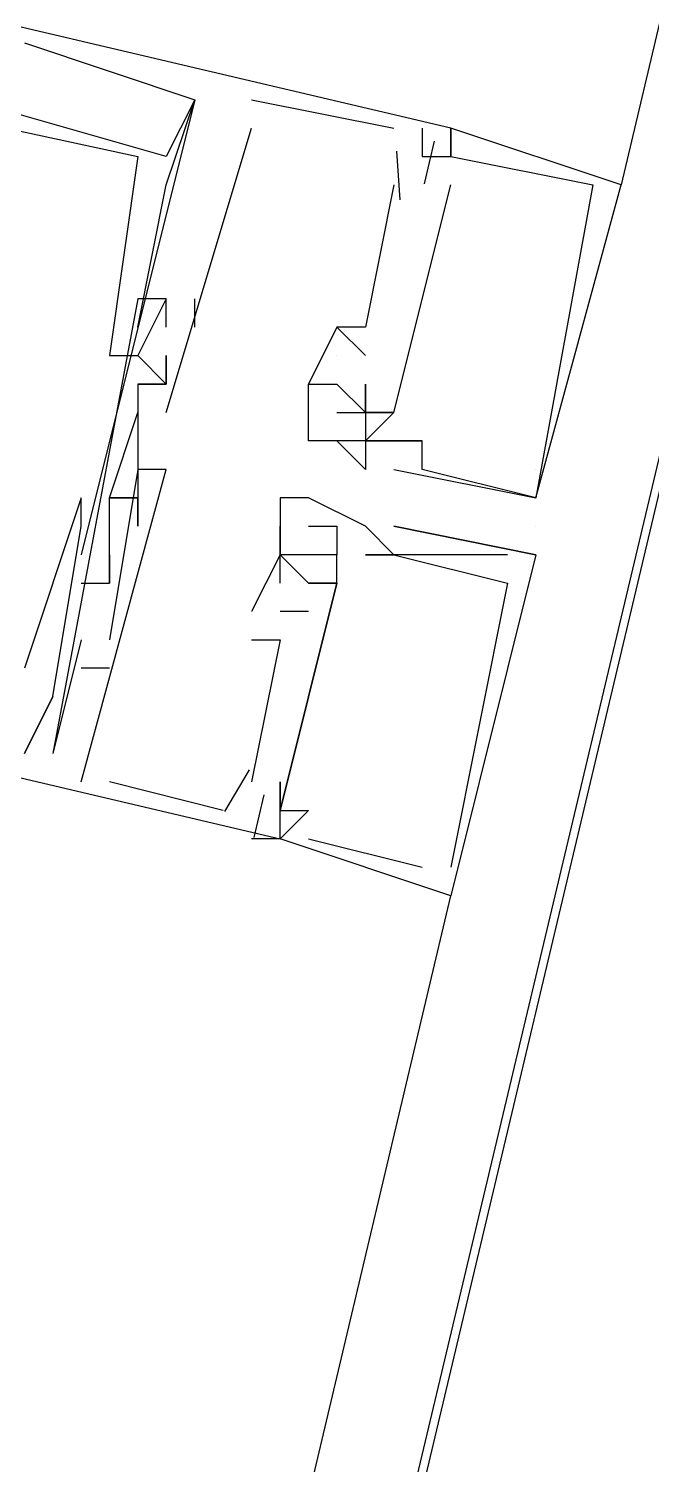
# Model space of a CAD drawing. Header units: feet. Extents: x -84 to 198, y -22 to 181.
# Drawn here: x 131.549 to 131.841, y 117.538 to 118.211 of the extents above; entities that cross this region are included whole.
import ezdxf

# ---------------------------------------------------------------- set-up
doc = ezdxf.new("R2010")
doc.units = ezdxf.units.FT
doc.layers.add('A-LINEA', color=7, linetype='CONTINUOUS')

msp = doc.modelspace()

# ---------------------------------------------------------------- linework, layer by layer
at = {"layer": 'A-LINEA'}
for p, q in [((133.8267, 126.3511), (130.04, 110.4178)), ((133.4933, 125.2044), (131.8267, 118.1378)), ((131.6267, 118.1778), (131.6267, 118.1778)), ((131.6267, 118.1778), (131.6267, 118.1778)), ((131.6267, 118.1778), (131.6267, 118.1778)), ((131.6267, 118.1778), (131.6267, 118.1778)), ((131.6267, 118.1778), (131.6267, 118.1778)), ((131.6267, 118.1778), (131.6267, 118.1778)), ((131.6533, 118.1778), (131.72, 118.1644)), ((131.6533, 118.1778), (131.6533, 118.1778)), ((131.6533, 118.1778), (131.72, 118.1644)), ((131.6533, 118.1778), (131.6533, 118.1778)), ((131.6533, 118.1778), (131.72, 118.1644)), ((131.6533, 118.1778), (131.6533, 118.1778)), ((131.6133, 118.0311), (131.6533, 118.1644)), ((131.6133, 118.0311), (131.6533, 118.1644)), ((131.6133, 118.0311), (131.6533, 118.1644)), ((131.6533, 118.1644), (131.6533, 118.1644)), ((131.6533, 118.1644), (131.6533, 118.1644)), ((131.6533, 118.1644), (131.6533, 118.1644)), ((131.72, 118.1644), (131.72, 118.1644)), ((131.72, 118.1644), (131.72, 118.1644)), ((131.72, 118.1644), (131.72, 118.1644)), ((131.7333, 118.1644), (131.7333, 118.1644)), ((131.7333, 118.1644), (131.7333, 118.1644)), ((131.7333, 118.1644), (131.7333, 118.1644)), ((131.7467, 118.1644), (131.7467, 118.1644)), ((131.7467, 118.1644), (131.7467, 118.1644)), ((131.7467, 118.1644), (131.7467, 118.1644)), ((131.7467, 118.1644), (131.7467, 118.1644)), ((131.7467, 118.1644), (131.7467, 118.1644)), ((131.7467, 118.1644), (131.7467, 118.1644)), ((131.7213, 118.1536), (131.7229, 118.1309)), ((131.7213, 118.1536), (131.7229, 118.1309)), ((131.7213, 118.1536), (131.7229, 118.1309)), ((131.739, 118.1584), (131.7343, 118.1384)), ((131.739, 118.1584), (131.7343, 118.1384)), ((131.739, 118.1584), (131.7343, 118.1384)), ((131.6, 118.1511), (131.6, 118.1511)), ((131.6, 118.1511), (131.6, 118.1511)), ((131.6, 118.1511), (131.6, 118.1511)), ((131.6133, 118.1511), (131.6133, 118.1511)), ((131.6133, 118.1511), (131.6133, 118.1511)), ((131.6133, 118.1511), (131.6133, 118.1511)), ((131.72, 118.1511), (131.72, 118.1511)), ((131.72, 118.1511), (131.72, 118.1511)), ((131.72, 118.1511), (131.72, 118.1511)), ((131.72, 118.1511), (131.72, 118.1511)), ((131.72, 118.1511), (131.72, 118.1511)), ((131.72, 118.1511), (131.72, 118.1511)), ((131.7333, 118.1511), (131.7333, 118.1511)), ((131.7333, 118.1511), (131.7333, 118.1511)), ((131.7333, 118.1511), (131.7333, 118.1511)), ((131.7333, 118.1511), (131.7333, 118.1511)), ((131.7333, 118.1511), (131.7333, 118.1511)), ((131.7333, 118.1511), (131.7333, 118.1511)), ((131.7467, 118.1511), (131.7467, 118.1511)), ((131.7467, 118.1511), (131.7467, 118.1511)), ((131.7467, 118.1511), (131.7467, 118.1511)), ((131.7467, 118.1511), (131.7467, 118.1511)), ((131.7467, 118.1511), (131.7467, 118.1511)), ((131.7467, 118.1511), (131.7467, 118.1511)), ((131.7467, 118.1511), (131.7467, 118.1511)), ((131.7467, 118.1511), (131.7467, 118.1511)), ((131.7467, 118.1511), (131.7467, 118.1511)), ((131.7467, 118.1511), (131.7467, 118.1511)), ((131.7467, 118.1511), (131.7467, 118.1511)), ((131.7467, 118.1511), (131.7467, 118.1511)), ((131.6133, 118.1378), (131.6133, 118.1378)), ((131.6133, 118.1378), (131.6133, 118.1378)), ((131.6133, 118.1378), (131.6133, 118.1378)), ((131.72, 118.1378), (131.7067, 118.0711)), ((131.72, 118.1378), (131.7067, 118.0711)), ((131.72, 118.1378), (131.7067, 118.0711)), ((131.72, 118.1378), (131.72, 118.1378)), ((131.72, 118.1378), (131.72, 118.1378)), ((131.72, 118.1378), (131.72, 118.1378)), ((131.7333, 118.1378), (131.7333, 118.1378)), ((131.7333, 118.1378), (131.7333, 118.1378)), ((131.7333, 118.1378), (131.7333, 118.1378)), ((131.7333, 118.1378), (131.7333, 118.1378)), ((131.7333, 118.1378), (131.7333, 118.1378)), ((131.7333, 118.1378), (131.7333, 118.1378)), ((131.7467, 118.1378), (131.7467, 118.1378)), ((131.7467, 118.1378), (131.7467, 118.1378)), ((131.7467, 118.1378), (131.7467, 118.1378)), ((131.7467, 118.1378), (131.7467, 118.1378)), ((131.7467, 118.1378), (131.7467, 118.1378)), ((131.7467, 118.1378), (131.7467, 118.1378)), ((131.7467, 118.1378), (131.7467, 118.1378)), ((131.7467, 118.1378), (131.7467, 118.1378)), ((131.7467, 118.1378), (131.7467, 118.1378)), ((131.8133, 118.1378), (131.8133, 118.1378)), ((131.8133, 118.1378), (131.8133, 118.1378)), ((131.8133, 118.1378), (131.8133, 118.1378)), ((131.8267, 118.1378), (131.8267, 118.1378)), ((131.8267, 118.1378), (131.8267, 118.1378)), ((131.8267, 118.1378), (131.8267, 118.1378)), ((131.6, 118.0844), (131.6, 118.0844)), ((131.6, 118.0844), (131.6, 118.0844)), ((131.6, 118.0844), (131.6, 118.0844)), ((131.6133, 118.0844), (131.6133, 118.0844)), ((131.6133, 118.0844), (131.6133, 118.0844)), ((131.6133, 118.0844), (131.6133, 118.0844)), ((131.6133, 118.0844), (131.6133, 118.0844)), ((131.6133, 118.0844), (131.6133, 118.0844)), ((131.6133, 118.0844), (131.6133, 118.0844)), ((131.6267, 118.0711), (131.6267, 118.0844)), ((131.6267, 118.0844), (131.6267, 118.0844)), ((131.6267, 118.0711), (131.6267, 118.0844)), ((131.6267, 118.0844), (131.6267, 118.0844)), ((131.6267, 118.0711), (131.6267, 118.0844)), ((131.6267, 118.0844), (131.6267, 118.0844)), ((131.6, 118.0711), (131.6, 118.0711)), ((131.6, 118.0711), (131.6, 118.0711)), ((131.6, 118.0711), (131.6, 118.0711)), ((131.6133, 118.0711), (131.6133, 118.0711)), ((131.6133, 118.0711), (131.6133, 118.0711)), ((131.6133, 118.0711), (131.6133, 118.0711)), ((131.6267, 118.0711), (131.6267, 118.0711)), ((131.6267, 118.0711), (131.6267, 118.0711)), ((131.6267, 118.0711), (131.6267, 118.0711)), ((131.6933, 118.0711), (131.7067, 118.0578)), ((131.6933, 118.0711), (131.6933, 118.0711)), ((131.6933, 118.0711), (131.6933, 118.0711)), ((131.6933, 118.0711), (131.7067, 118.0578)), ((131.6933, 118.0711), (131.6933, 118.0711)), ((131.6933, 118.0711), (131.6933, 118.0711)), ((131.6933, 118.0711), (131.7067, 118.0578)), ((131.6933, 118.0711), (131.6933, 118.0711)), ((131.6933, 118.0711), (131.6933, 118.0711)), ((131.7067, 118.0711), (131.7067, 118.0711)), ((131.7067, 118.0711), (131.7067, 118.0711)), ((131.7067, 118.0711), (131.7067, 118.0711)), ((131.5867, 118.0578), (131.5867, 118.0578)), ((131.5867, 118.0578), (131.5867, 118.0578)), ((131.5867, 118.0578), (131.5867, 118.0578)), ((131.6, 118.0578), (131.6, 118.0578)), ((131.6, 118.0578), (131.6, 118.0578)), ((131.6, 118.0578), (131.6, 118.0578)), ((131.6, 118.0578), (131.6, 118.0578)), ((131.6, 118.0578), (131.6, 118.0578)), ((131.6, 118.0578), (131.6, 118.0578)), ((131.6133, 118.0578), (131.6133, 118.0578)), ((131.6133, 118.0578), (131.6133, 118.0578)), ((131.6133, 118.0578), (131.6133, 118.0578)), ((131.6933, 118.0578), (131.6933, 118.0578)), ((131.6933, 118.0578), (131.6933, 118.0578)), ((131.6933, 118.0578), (131.6933, 118.0578)), ((131.6933, 118.0578), (131.6933, 118.0578)), ((131.6933, 118.0578), (131.6933, 118.0578)), ((131.6933, 118.0578), (131.6933, 118.0578)), ((131.7067, 118.0578), (131.7067, 118.0578)), ((131.7067, 118.0578), (131.7067, 118.0578)), ((131.7067, 118.0578), (131.7067, 118.0578)), ((131.6, 118.0444), (131.6133, 118.0444)), ((131.6, 118.0444), (131.6, 118.0444)), ((131.6, 118.0444), (131.6133, 118.0444)), ((131.6, 118.0444), (131.6, 118.0444)), ((131.6, 118.0444), (131.6133, 118.0444)), ((131.6, 118.0444), (131.6, 118.0444)), ((131.6, 118.0444), (131.6, 118.0444)), ((131.6, 118.0444), (131.6, 118.0444)), ((131.6, 118.0444), (131.6, 118.0444)), ((131.6133, 118.0444), (131.6133, 118.0444)), ((131.6133, 118.0444), (131.6133, 118.0444)), ((131.6133, 118.0444), (131.6133, 118.0444)), ((131.6133, 118.0444), (131.6133, 118.0444)), ((131.6133, 118.0444), (131.6133, 118.0444)), ((131.6133, 118.0444), (131.6133, 118.0444)), ((131.6133, 118.0444), (131.6133, 118.0444)), ((131.6133, 118.0444), (131.6133, 118.0444)), ((131.6133, 118.0444), (131.6133, 118.0444)), ((131.68, 118.0444), (131.68, 118.0444)), ((131.68, 118.0444), (131.68, 118.0444)), ((131.68, 118.0444), (131.68, 118.0444)), ((131.68, 118.0444), (131.68, 118.0444)), ((131.68, 118.0444), (131.68, 118.0444)), ((131.68, 118.0444), (131.68, 118.0444)), ((131.68, 118.0444), (131.68, 118.0444)), ((131.6933, 118.0444), (131.6933, 118.0444)), ((131.6933, 118.0444), (131.6933, 118.0444)), ((131.6933, 118.0444), (131.6933, 118.0444)), ((131.6933, 118.0444), (131.6933, 118.0444)), ((131.6933, 118.0444), (131.6933, 118.0444)), ((131.6933, 118.0444), (131.6933, 118.0444)), ((131.6933, 118.0444), (131.6933, 118.0444)), ((131.7067, 118.0444), (131.7067, 118.0444)), ((131.7067, 118.0444), (131.7067, 118.0444)), ((131.7067, 118.0444), (131.7067, 118.0444)), ((131.7067, 118.0444), (131.7067, 118.0444)), ((131.7067, 118.0444), (131.7067, 118.0444)), ((131.7067, 118.0444), (131.7067, 118.0444)), ((131.7067, 118.0444), (131.7067, 118.0444)), ((131.6, 118.0311), (131.6, 118.0311)), ((131.6, 118.0311), (131.6, 118.0311)), ((131.6, 118.0311), (131.6, 118.0311)), ((131.6133, 118.0311), (131.6133, 118.0311)), ((131.6133, 118.0311), (131.6133, 118.0311)), ((131.6133, 118.0311), (131.6133, 118.0311)), ((131.68, 118.0311), (131.68, 118.0311)), ((131.68, 118.0311), (131.68, 118.0311)), ((131.68, 118.0311), (131.68, 118.0311)), ((131.68, 118.0311), (131.68, 118.0311)), ((131.6933, 118.0311), (131.6933, 118.0311)), ((131.6933, 118.0311), (131.6933, 118.0311)), ((131.6933, 118.0311), (131.6933, 118.0311)), ((131.6933, 118.0311), (131.6933, 118.0311)), ((131.7067, 118.0311), (131.7067, 118.0311)), ((131.7067, 118.0311), (131.7067, 118.0311)), ((131.7067, 118.0311), (131.7067, 118.0311)), ((131.7067, 118.0311), (131.7067, 118.0311)), ((131.7067, 118.0311), (131.7067, 118.0311)), ((131.7067, 118.0311), (131.7067, 118.0311)), ((131.7067, 118.0311), (131.7067, 118.0311)), ((131.7067, 118.0311), (131.7067, 118.0311)), ((131.7067, 118.0311), (131.7067, 118.0311)), ((131.7067, 118.0311), (131.7067, 118.0311)), ((131.7067, 118.0311), (131.7067, 118.0311)), ((131.7067, 118.0311), (131.7067, 118.0311)), ((131.7067, 118.0311), (131.7067, 118.0311)), ((131.7067, 118.0311), (131.7067, 118.0311)), ((131.7067, 118.0311), (131.7067, 118.0311)), ((131.72, 118.0311), (131.72, 118.0311)), ((131.72, 118.0311), (131.72, 118.0311)), ((131.72, 118.0311), (131.72, 118.0311)), ((131.72, 118.0311), (131.72, 118.0311)), ((131.72, 118.0311), (131.72, 118.0311)), ((131.72, 118.0311), (131.72, 118.0311)), ((131.72, 118.0311), (131.72, 118.0311)), ((131.68, 118.0178), (131.68, 118.0178)), ((131.68, 118.0178), (131.68, 118.0178)), ((131.68, 118.0178), (131.68, 118.0178)), ((131.68, 118.0178), (131.68, 118.0178)), ((131.68, 118.0178), (131.68, 118.0178)), ((131.68, 118.0178), (131.68, 118.0178)), ((131.68, 118.0178), (131.68, 118.0178)), ((131.68, 118.0178), (131.68, 118.0178)), ((131.6933, 118.0178), (131.6933, 118.0178)), ((131.6933, 118.0178), (131.6933, 118.0178)), ((131.6933, 118.0178), (131.6933, 118.0178)), ((131.6933, 118.0178), (131.6933, 118.0178)), ((131.7067, 118.0178), (131.7067, 118.0178)), ((131.7067, 118.0178), (131.7067, 118.0178)), ((131.7067, 118.0178), (131.7067, 118.0178)), ((131.7067, 118.0178), (131.7067, 118.0178)), ((131.7067, 118.0178), (131.7067, 118.0178)), ((131.7067, 118.0178), (131.7067, 118.0178)), ((131.7067, 118.0178), (131.7067, 118.0178)), ((131.7067, 118.0178), (131.7067, 118.0178)), ((131.7067, 118.0178), (131.7067, 118.0178)), ((131.7067, 118.0178), (131.7333, 118.0178)), ((131.7067, 118.0178), (131.72, 118.0178)), ((131.7067, 118.0178), (131.7067, 118.0178)), ((131.7067, 118.0178), (131.7067, 118.0178)), ((131.7067, 118.0178), (131.7067, 118.0178)), ((131.72, 118.0178), (131.72, 118.0178)), ((131.72, 118.0178), (131.72, 118.0178)), ((131.72, 118.0178), (131.72, 118.0178)), ((131.72, 118.0178), (131.72, 118.0178)), ((131.72, 118.0178), (131.72, 118.0178)), ((131.72, 118.0178), (131.72, 118.0178)), ((131.72, 118.0178), (131.72, 118.0178)), ((131.72, 118.0178), (131.72, 118.0178)), ((131.7333, 118.0178), (131.7333, 118.0178)), ((131.7333, 118.0178), (131.7333, 118.0178)), ((131.7333, 118.0178), (131.7333, 118.0178)), ((131.7333, 118.0178), (131.7333, 118.0178)), ((131.7333, 118.0178), (131.7333, 118.0178)), ((131.5733, 117.8578), (131.6133, 118.0044)), ((131.5733, 117.8578), (131.6133, 118.0044)), ((131.5733, 117.8578), (131.6133, 118.0044)), ((131.6, 118.0044), (131.6, 118.0044)), ((131.6, 118.0044), (131.6, 118.0044)), ((131.6, 118.0044), (131.6, 118.0044)), ((131.6, 118.0044), (131.6, 118.0044)), ((131.6, 118.0044), (131.6, 118.0044)), ((131.6, 118.0044), (131.6, 118.0044)), ((131.6, 118.0044), (131.6, 118.0044)), ((131.6, 118.0044), (131.6, 118.0044)), ((131.6, 118.0044), (131.6, 118.0044)), ((131.6133, 118.0044), (131.6133, 118.0044)), ((131.6133, 118.0044), (131.6133, 118.0044)), ((131.6133, 118.0044), (131.6133, 118.0044)), ((131.6133, 118.0044), (131.6133, 118.0044)), ((131.6133, 118.0044), (131.6133, 118.0044)), ((131.6133, 118.0044), (131.6133, 118.0044)), ((131.7067, 118.0044), (131.7067, 118.0044)), ((131.7067, 118.0044), (131.7067, 118.0044)), ((131.7067, 118.0044), (131.7067, 118.0044)), ((131.7067, 118.0044), (131.7067, 118.0044)), ((131.7067, 118.0044), (131.7067, 118.0044)), ((131.7067, 118.0044), (131.7067, 118.0044)), ((131.7067, 118.0044), (131.7067, 118.0044)), ((131.7067, 118.0044), (131.7067, 118.0044)), ((131.72, 118.0044), (131.72, 118.0044)), ((131.72, 118.0044), (131.72, 118.0044)), ((131.72, 118.0044), (131.72, 118.0044)), ((131.72, 118.0044), (131.72, 118.0044)), ((131.72, 118.0044), (131.72, 118.0044)), ((131.72, 118.0044), (131.72, 118.0044)), ((131.72, 118.0044), (131.72, 118.0044)), ((131.72, 118.0044), (131.72, 118.0044)), ((131.7333, 118.0044), (131.7333, 118.0044)), ((131.7333, 118.0044), (131.7333, 118.0044)), ((131.7333, 118.0044), (131.7333, 118.0044)), ((131.7333, 118.0044), (131.7333, 118.0044)), ((131.7867, 118.0044), (131.7867, 118.0044)), ((131.7867, 118.0044), (131.7867, 118.0044)), ((131.7867, 118.0044), (131.7867, 118.0044)), ((131.5733, 117.9911), (131.5733, 117.9911)), ((131.5733, 117.9911), (131.5733, 117.9911)), ((131.5733, 117.9911), (131.5733, 117.9911)), ((131.5733, 117.9911), (131.5733, 117.9911)), ((131.5733, 117.9911), (131.5733, 117.9911)), ((131.5733, 117.9911), (131.5733, 117.9911)), ((131.5867, 117.9911), (131.5867, 117.9911)), ((131.5867, 117.9911), (131.5867, 117.9911)), ((131.5867, 117.9911), (131.5867, 117.9911)), ((131.5867, 117.9911), (131.5867, 117.9911)), ((131.5867, 117.9911), (131.5867, 117.9911)), ((131.5867, 117.9911), (131.5867, 117.9911)), ((131.6, 117.9911), (131.6, 117.9911)), ((131.6, 117.9911), (131.6, 117.9911)), ((131.6, 117.9911), (131.6, 117.9911)), ((131.6, 117.9911), (131.6, 117.9911)), ((131.6, 117.9911), (131.6, 117.9911)), ((131.6, 117.9911), (131.6, 117.9911)), ((131.6, 117.9911), (131.6, 117.9911)), ((131.6, 117.9911), (131.6, 117.9911)), ((131.6, 117.9911), (131.6, 117.9911)), ((131.6667, 117.9911), (131.6667, 117.9911)), ((131.6667, 117.9911), (131.6667, 117.9911)), ((131.6667, 117.9911), (131.6667, 117.9911)), ((131.6667, 117.9911), (131.6667, 117.9911)), ((131.68, 117.9911), (131.68, 117.9911)), ((131.68, 117.9911), (131.68, 117.9911)), ((131.68, 117.9911), (131.68, 117.9911)), ((131.68, 117.9911), (131.68, 117.9911)), ((131.7867, 117.9911), (131.7867, 117.9911)), ((131.7867, 117.9911), (131.7867, 117.9911)), ((131.7867, 117.9911), (131.7867, 117.9911)), ((131.7867, 117.9911), (131.7867, 117.9911)), ((131.7867, 117.9911), (131.7867, 117.9911)), ((131.7867, 117.9911), (131.7867, 117.9911)), ((131.7867, 117.9911), (131.7867, 117.9911)), ((131.5733, 117.9778), (131.5733, 117.9778)), ((131.5733, 117.9778), (131.5733, 117.9778)), ((131.5733, 117.9778), (131.5733, 117.9778)), ((131.5733, 117.9778), (131.5733, 117.9778)), ((131.5733, 117.9778), (131.5733, 117.9778)), ((131.5733, 117.9778), (131.5733, 117.9778)), ((131.6, 117.9778), (131.6, 117.9778)), ((131.6, 117.9778), (131.6, 117.9778)), ((131.6, 117.9778), (131.6, 117.9778)), ((131.6667, 117.9778), (131.6667, 117.9778)), ((131.6667, 117.9778), (131.6667, 117.9778)), ((131.6667, 117.9778), (131.6667, 117.9778)), ((131.6667, 117.9778), (131.6667, 117.9778)), ((131.68, 117.9778), (131.68, 117.9778)), ((131.68, 117.9778), (131.68, 117.9778)), ((131.68, 117.9778), (131.68, 117.9778)), ((131.68, 117.9778), (131.68, 117.9778)), ((131.6933, 117.9778), (131.6933, 117.9778)), ((131.6933, 117.9778), (131.6933, 117.9778)), ((131.6933, 117.9778), (131.6933, 117.9778)), ((131.6933, 117.9778), (131.6933, 117.9778)), ((131.7067, 117.9778), (131.7067, 117.9778)), ((131.7067, 117.9778), (131.7067, 117.9778)), ((131.7067, 117.9778), (131.7067, 117.9778)), ((131.7067, 117.9778), (131.7067, 117.9778)), ((131.7867, 117.9644), (131.72, 117.9778)), ((131.72, 117.9778), (131.72, 117.9778)), ((131.72, 117.9778), (131.72, 117.9778)), ((131.72, 117.9778), (131.72, 117.9778)), ((131.72, 117.9778), (131.72, 117.9778)), ((131.7867, 117.9778), (131.7867, 117.9778)), ((131.7867, 117.9778), (131.7867, 117.9778)), ((131.5733, 117.9644), (131.5733, 117.9644)), ((131.5733, 117.9644), (131.5733, 117.9644)), ((131.5733, 117.9644), (131.5733, 117.9644)), ((131.5867, 117.9644), (131.5867, 117.9644)), ((131.5867, 117.9644), (131.5867, 117.9644)), ((131.5867, 117.9644), (131.5867, 117.9644)), ((131.5867, 117.9644), (131.5867, 117.9644)), ((131.5867, 117.9644), (131.5867, 117.9644)), ((131.5867, 117.9644), (131.5867, 117.9644)), ((131.6667, 117.9644), (131.6667, 117.9644)), ((131.6667, 117.9644), (131.6667, 117.9644)), ((131.6667, 117.9644), (131.6667, 117.9644)), ((131.6667, 117.9644), (131.6667, 117.9644)), ((131.6667, 117.9644), (131.6667, 117.9644)), ((131.6667, 117.9644), (131.6667, 117.9644)), ((131.6667, 117.9644), (131.6667, 117.9644)), ((131.6667, 117.9644), (131.6667, 117.9644)), ((131.6667, 117.9644), (131.6667, 117.9644)), ((131.6667, 117.9644), (131.6667, 117.9644)), ((131.6667, 117.9644), (131.6667, 117.9644)), ((131.6667, 117.9644), (131.6667, 117.9644)), ((131.6667, 117.9644), (131.6667, 117.9644)), ((131.6667, 117.9644), (131.6667, 117.9644)), ((131.6933, 117.9644), (131.6933, 117.9644)), ((131.6933, 117.9644), (131.6933, 117.9644)), ((131.6933, 117.9644), (131.6933, 117.9644)), ((131.6933, 117.9644), (131.6933, 117.9644)), ((131.6933, 117.9644), (131.6933, 117.9644)), ((131.6933, 117.9644), (131.6933, 117.9644)), ((131.7067, 117.9644), (131.7067, 117.9644)), ((131.7067, 117.9644), (131.7067, 117.9644)), ((131.7067, 117.9644), (131.7067, 117.9644)), ((131.7067, 117.9644), (131.7067, 117.9644)), ((131.7067, 117.9644), (131.7067, 117.9644)), ((131.72, 117.9644), (131.72, 117.9644)), ((131.72, 117.9644), (131.72, 117.9644)), ((131.72, 117.9644), (131.72, 117.9644)), ((131.72, 117.9644), (131.72, 117.9644)), ((131.72, 117.9644), (131.72, 117.9644)), ((131.72, 117.9644), (131.72, 117.9644)), ((131.72, 117.9644), (131.72, 117.9644)), ((131.72, 117.9644), (131.72, 117.9644)), ((131.7733, 117.9644), (131.7733, 117.9644)), ((131.7733, 117.9644), (131.7733, 117.9644)), ((131.7733, 117.9644), (131.7733, 117.9644)), ((131.7733, 117.9644), (131.7733, 117.9644)), ((131.7867, 117.9644), (131.7867, 117.9644)), ((131.7867, 117.9644), (131.7867, 117.9644)), ((131.7867, 117.9644), (131.7867, 117.9644)), ((131.7867, 117.9644), (131.7867, 117.9644)), ((131.5733, 117.9511), (131.5733, 117.9511)), ((131.5733, 117.9511), (131.5733, 117.9511)), ((131.5733, 117.9511), (131.5733, 117.9511)), ((131.5867, 117.9511), (131.5867, 117.9511)), ((131.5867, 117.9511), (131.5867, 117.9511)), ((131.5867, 117.9511), (131.5867, 117.9511)), ((131.5867, 117.9511), (131.5867, 117.9511)), ((131.5867, 117.9511), (131.5867, 117.9511)), ((131.5867, 117.9511), (131.5867, 117.9511)), ((131.6667, 117.9511), (131.6667, 117.9511)), ((131.6667, 117.9511), (131.6667, 117.9511)), ((131.6667, 117.9511), (131.6667, 117.9511)), ((131.6667, 117.9511), (131.6667, 117.9511)), ((131.6667, 117.9511), (131.6667, 117.9511)), ((131.6667, 117.9511), (131.6667, 117.9511)), ((131.68, 117.9511), (131.68, 117.9511)), ((131.68, 117.9511), (131.68, 117.9511)), ((131.68, 117.9511), (131.68, 117.9511)), ((131.68, 117.9511), (131.68, 117.9511)), ((131.68, 117.9511), (131.68, 117.9511)), ((131.68, 117.9511), (131.68, 117.9511)), ((131.68, 117.9511), (131.68, 117.9511)), ((131.68, 117.9511), (131.68, 117.9511)), ((131.68, 117.9511), (131.68, 117.9511)), ((131.68, 117.9511), (131.68, 117.9511)), ((131.6933, 117.9511), (131.6933, 117.9511)), ((131.6933, 117.9511), (131.6933, 117.9511)), ((131.6933, 117.9511), (131.6933, 117.9511)), ((131.6933, 117.9511), (131.6933, 117.9511)), ((131.6933, 117.9511), (131.6933, 117.9511)), ((131.6933, 117.9511), (131.6933, 117.9511)), ((131.6933, 117.9511), (131.6933, 117.9511)), ((131.6933, 117.9511), (131.6933, 117.9511)), ((131.6933, 117.9511), (131.6933, 117.9511)), ((131.6933, 117.9511), (131.6933, 117.9511)), ((131.7733, 117.9511), (131.7733, 117.9511)), ((131.7733, 117.9511), (131.7733, 117.9511)), ((131.7733, 117.9511), (131.7733, 117.9511)), ((131.7733, 117.9511), (131.7733, 117.9511)), ((131.6533, 117.9378), (131.6533, 117.9378)), ((131.6533, 117.9378), (131.6533, 117.9378)), ((131.6533, 117.9378), (131.6533, 117.9378)), ((131.6533, 117.9378), (131.6533, 117.9378)), ((131.6533, 117.9378), (131.6533, 117.9378)), ((131.6533, 117.9378), (131.6533, 117.9378)), ((131.68, 117.9378), (131.6667, 117.9378)), ((131.6667, 117.9378), (131.6667, 117.9378)), ((131.68, 117.9378), (131.6667, 117.9378)), ((131.6667, 117.9378), (131.6667, 117.9378)), ((131.68, 117.9378), (131.6667, 117.9378)), ((131.6667, 117.9378), (131.6667, 117.9378)), ((131.68, 117.9378), (131.6667, 117.9378)), ((131.6667, 117.9378), (131.6667, 117.9378)), ((131.68, 117.9378), (131.6667, 117.9378)), ((131.6667, 117.9378), (131.6667, 117.9378)), ((131.68, 117.9378), (131.6667, 117.9378)), ((131.6667, 117.9378), (131.6667, 117.9378)), ((131.68, 117.9378), (131.68, 117.9378)), ((131.68, 117.9378), (131.68, 117.9378)), ((131.68, 117.9378), (131.68, 117.9378)), ((131.68, 117.9378), (131.68, 117.9378)), ((131.68, 117.9378), (131.68, 117.9378)), ((131.68, 117.9378), (131.68, 117.9378)), ((131.5733, 117.9244), (131.56, 117.8711)), ((131.5733, 117.9244), (131.56, 117.8711)), ((131.5733, 117.9244), (131.56, 117.8711)), ((131.5733, 117.9244), (131.5733, 117.9244)), ((131.5733, 117.9244), (131.5733, 117.9244)), ((131.5733, 117.9244), (131.5733, 117.9244)), ((131.5867, 117.9244), (131.5867, 117.9244)), ((131.5867, 117.9244), (131.5867, 117.9244)), ((131.5867, 117.9244), (131.5867, 117.9244)), ((131.6533, 117.9244), (131.6533, 117.9244)), ((131.6533, 117.9244), (131.6533, 117.9244)), ((131.6533, 117.9244), (131.6533, 117.9244)), ((131.6533, 117.9244), (131.6533, 117.9244)), ((131.6533, 117.9244), (131.6533, 117.9244)), ((131.6533, 117.9244), (131.6533, 117.9244)), ((131.6667, 117.9244), (131.6667, 117.9244)), ((131.6667, 117.9244), (131.6667, 117.9244)), ((131.6667, 117.9244), (131.6667, 117.9244)), ((131.6667, 117.9244), (131.6667, 117.9244)), ((131.6667, 117.9244), (131.6667, 117.9244)), ((131.6667, 117.9244), (131.6667, 117.9244)), ((131.5867, 117.9111), (131.5733, 117.9111)), ((131.5733, 117.9111), (131.5733, 117.9111)), ((131.5867, 117.9111), (131.5733, 117.9111)), ((131.5733, 117.9111), (131.5733, 117.9111)), ((131.5867, 117.9111), (131.5733, 117.9111)), ((131.5733, 117.9111), (131.5733, 117.9111)), ((131.5867, 117.9111), (131.5867, 117.9111)), ((131.5867, 117.9111), (131.5867, 117.9111)), ((131.5867, 117.9111), (131.5867, 117.9111)), ((131.56, 117.8978), (131.56, 117.8978)), ((131.56, 117.8978), (131.56, 117.8978)), ((131.56, 117.8978), (131.56, 117.8978)), ((131.56, 117.8978), (131.56, 117.8978)), ((131.56, 117.8978), (131.56, 117.8978)), ((131.56, 117.8978), (131.56, 117.8978)), ((131.56, 117.8978), (131.56, 117.8978)), ((131.56, 117.8978), (131.56, 117.8978)), ((131.56, 117.8978), (131.56, 117.8978)), ((131.56, 117.8978), (131.56, 117.8978)), ((131.56, 117.8978), (131.56, 117.8978)), ((131.56, 117.8978), (131.56, 117.8978)), ((131.56, 117.8711), (131.56, 117.8711)), ((131.56, 117.8711), (131.56, 117.8711)), ((131.56, 117.8711), (131.56, 117.8711)), ((131.56, 117.8711), (131.56, 117.8711)), ((131.56, 117.8711), (131.56, 117.8711)), ((131.56, 117.8711), (131.56, 117.8711)), ((131.6522, 117.8635), (131.6406, 117.844)), ((131.6522, 117.8635), (131.6406, 117.844)), ((131.6522, 117.8635), (131.6406, 117.844)), ((131.6521, 117.8635), (131.6406, 117.844)), ((131.6521, 117.8635), (131.6406, 117.844)), ((131.6521, 117.8635), (131.6406, 117.844)), ((131.5733, 117.8578), (131.5733, 117.8578)), ((131.5733, 117.8578), (131.5733, 117.8578)), ((131.5733, 117.8578), (131.5733, 117.8578)), ((131.5733, 117.8578), (131.5733, 117.8578)), ((131.5733, 117.8578), (131.5733, 117.8578)), ((131.5733, 117.8578), (131.5733, 117.8578)), ((131.64, 117.8444), (131.5867, 117.8578)), ((131.5867, 117.8578), (131.5867, 117.8578)), ((131.64, 117.8444), (131.5867, 117.8578)), ((131.5867, 117.8578), (131.5867, 117.8578)), ((131.64, 117.8444), (131.5867, 117.8578)), ((131.5867, 117.8578), (131.5867, 117.8578)), ((131.64, 117.8444), (131.5867, 117.8578)), ((131.5867, 117.8578), (131.5867, 117.8578)), ((131.64, 117.8444), (131.5867, 117.8578)), ((131.5867, 117.8578), (131.5867, 117.8578)), ((131.64, 117.8444), (131.5867, 117.8578)), ((131.5867, 117.8578), (131.5867, 117.8578)), ((131.6533, 117.8578), (131.6533, 117.8578)), ((131.6533, 117.8578), (131.6533, 117.8578)), ((131.6533, 117.8578), (131.6533, 117.8578)), ((131.6533, 117.8578), (131.6533, 117.8578)), ((131.6533, 117.8578), (131.6533, 117.8578)), ((131.6533, 117.8578), (131.6533, 117.8578)), ((131.6533, 117.8578), (131.6533, 117.8578)), ((131.6533, 117.8578), (131.6533, 117.8578)), ((131.6533, 117.8578), (131.6533, 117.8578)), ((131.6533, 117.8578), (131.6533, 117.8578)), ((131.6533, 117.8578), (131.6533, 117.8578)), ((131.6533, 117.8578), (131.6533, 117.8578)), ((131.6667, 117.8578), (131.6667, 117.8578)), ((131.6667, 117.8578), (131.6667, 117.8578)), ((131.6667, 117.8578), (131.6667, 117.8578)), ((131.6667, 117.8578), (131.6667, 117.8578)), ((131.6667, 117.8578), (131.6667, 117.8578)), ((131.6667, 117.8578), (131.6667, 117.8578)), ((131.659, 117.8517), (131.6543, 117.8317)), ((131.659, 117.8517), (131.6543, 117.8317)), ((131.659, 117.8517), (131.6543, 117.8317)), ((131.659, 117.8517), (131.6543, 117.8317)), ((131.659, 117.8517), (131.6543, 117.8317)), ((131.659, 117.8517), (131.6543, 117.8317)), ((131.64, 117.8444), (131.64, 117.8444)), ((131.64, 117.8444), (131.64, 117.8444)), ((131.64, 117.8444), (131.64, 117.8444)), ((131.64, 117.8444), (131.64, 117.8444)), ((131.64, 117.8444), (131.64, 117.8444)), ((131.64, 117.8444), (131.64, 117.8444)), ((131.6667, 117.8444), (131.6667, 117.8444)), ((131.6667, 117.8444), (131.6667, 117.8444)), ((131.6667, 117.8444), (131.6667, 117.8444)), ((131.6667, 117.8444), (131.6667, 117.8444)), ((131.6667, 117.8444), (131.6667, 117.8444)), ((131.6667, 117.8444), (131.6667, 117.8444)), ((131.6667, 117.8444), (131.6667, 117.8444)), ((131.6667, 117.8444), (131.6667, 117.8444)), ((131.6667, 117.8444), (131.6667, 117.8444)), ((131.68, 117.8444), (131.68, 117.8444)), ((131.68, 117.8444), (131.68, 117.8444)), ((131.68, 117.8444), (131.68, 117.8444)), ((131.6533, 117.8311), (131.6533, 117.8311)), ((131.6533, 117.8311), (131.6533, 117.8311)), ((131.6533, 117.8311), (131.6533, 117.8311)), ((131.6533, 117.8311), (131.6533, 117.8311)), ((131.6533, 117.8311), (131.6533, 117.8311)), ((131.6533, 117.8311), (131.6533, 117.8311)), ((131.6667, 117.8311), (131.6667, 117.8311)), ((131.6667, 117.8311), (131.6667, 117.8311)), ((131.6667, 117.8311), (131.6667, 117.8311)), ((131.6667, 117.8311), (131.6667, 117.8311)), ((131.6667, 117.8311), (131.6667, 117.8311)), ((131.6667, 117.8311), (131.6667, 117.8311)), ((131.6667, 117.8311), (131.6667, 117.8311)), ((131.6667, 117.8311), (131.6667, 117.8311)), ((131.6667, 117.8311), (131.6667, 117.8311)), ((131.6667, 117.8311), (131.6667, 117.8311)), ((131.6667, 117.8311), (131.6667, 117.8311)), ((131.6667, 117.8311), (131.6667, 117.8311)), ((131.68, 117.8311), (131.68, 117.8311)), ((131.68, 117.8311), (131.68, 117.8311)), ((131.68, 117.8311), (131.68, 117.8311)), ((131.7333, 117.8178), (131.7333, 117.8178)), ((131.7333, 117.8178), (131.7333, 117.8178)), ((131.7333, 117.8178), (131.7333, 117.8178)), ((131.7467, 117.8178), (131.7467, 117.8178)), ((131.7467, 117.8178), (131.7467, 117.8178)), ((131.7467, 117.8178), (131.7467, 117.8178)), ((130.08, 110.7511), (131.7467, 117.8044)), ((131.7467, 117.8044), (131.7467, 117.8044)), ((131.7467, 117.8044), (131.7467, 117.8044)), ((131.7467, 117.8044), (131.7467, 117.8044))]:
    msp.add_line(p, q, dxfattribs=at)
for points in [[(124.3067, 145.1111), (120.72, 129.9644), (124.28, 129.1244), (124.16, 128.6311), (133.8267, 126.3511), (130.9867, 114.3778), (130.3867, 111.8711), (130.04, 110.4178), (135.96, 109.0178)], [(131.7333, 118.1644), (131.7333, 118.1511), (131.7467, 118.1511), (131.7467, 118.1644), (131.0667, 118.3244), (131.0267, 118.1644), (131.0533, 118.1644), (131.04, 118.0844), (131.0533, 118.0844), (131.0667, 118.1778), (131.0533, 118.1778), (131.08, 118.2711)], [(131.7333, 118.1644), (131.7333, 118.1511), (131.7467, 118.1511), (131.7467, 118.1644), (131.0667, 118.3244), (131.0267, 118.1644), (131.0533, 118.1644), (131.04, 118.0844), (131.0533, 118.0844), (131.0667, 118.1778), (131.0533, 118.1778), (131.08, 118.2711)], [(131.7333, 118.1644), (131.7333, 118.1511), (131.7467, 118.1511), (131.7467, 118.1644), (131.0667, 118.3244), (131.0267, 118.1644), (131.0533, 118.1644), (131.04, 118.0844), (131.0533, 118.0844), (131.0667, 118.1778), (131.0533, 118.1778), (131.08, 118.2711)], [(131.6267, 118.1778), (131.6133, 118.1511), (131.52, 118.1778), (131.52, 118.1911), (131.5333, 118.1911), (131.52, 118.1911), (131.5067, 118.1778), (131.1067, 118.2711), (131.12, 118.2844)], [(131.6267, 118.1778), (131.6133, 118.1511), (131.52, 118.1778), (131.52, 118.1911), (131.5333, 118.1911), (131.52, 118.1911), (131.5067, 118.1778), (131.1067, 118.2711), (131.12, 118.2844)], [(131.6267, 118.1778), (131.6133, 118.1511), (131.52, 118.1778), (131.52, 118.1911), (131.5333, 118.1911), (131.52, 118.1911), (131.5067, 118.1778), (131.1067, 118.2711), (131.12, 118.2844)], [(131.0933, 118.1778), (131.1067, 118.2578), (131.6, 118.1511), (131.5867, 118.0578), (131.5867, 118.0578), (131.6, 118.0578)], [(131.0933, 118.1778), (131.1067, 118.2578), (131.6, 118.1511), (131.5867, 118.0578), (131.5867, 118.0578), (131.6, 118.0578)], [(131.0933, 118.1778), (131.1067, 118.2578), (131.6, 118.1511), (131.5867, 118.0578), (131.5867, 118.0578), (131.6, 118.0578)], [(131.0267, 118.0178), (131.0133, 118.0178), (131.04, 118.1244), (131.0533, 118.1244), (131.08, 118.2044), (131.0667, 118.2178), (131.04, 118.1378), (131.0267, 118.1378), (130.9867, 117.9911), (131.6667, 117.8311), (131.6533, 117.8311)], [(131.0267, 118.0178), (131.0133, 118.0178), (131.04, 118.1244), (131.0533, 118.1244), (131.08, 118.2044), (131.0667, 118.2178), (131.04, 118.1378), (131.0267, 118.1378), (130.9867, 117.9911), (131.6667, 117.8311), (131.6533, 117.8311)], [(131.0267, 118.0178), (131.0133, 118.0178), (131.04, 118.1244), (131.0533, 118.1244), (131.08, 118.2044), (131.0667, 118.2178), (131.04, 118.1378), (131.0267, 118.1378), (130.9867, 117.9911), (131.6667, 117.8311), (131.6533, 117.8311)], [(131.5467, 118.2044), (131.6267, 118.1778), (131.5733, 117.9644)], [(131.5467, 118.2044), (131.6267, 118.1778), (131.5733, 117.9644)], [(131.5467, 118.2044), (131.6267, 118.1778), (131.5733, 117.9644)], [(131.6, 118.0711), (131.6133, 118.1378), (131.6267, 118.1778)], [(131.6, 118.0711), (131.6133, 118.1378), (131.6267, 118.1778)], [(131.6, 118.0711), (131.6133, 118.1378), (131.6267, 118.1778)], [(131.72, 118.0044), (131.7867, 117.9911), (131.8267, 118.1378), (131.8267, 118.1378), (131.7467, 118.1644), (131.7467, 118.1511)], [(131.72, 118.0044), (131.7867, 117.9911), (131.8267, 118.1378), (131.8267, 118.1378), (131.7467, 118.1644), (131.7467, 118.1511)], [(131.72, 118.0044), (131.7867, 117.9911), (131.8267, 118.1378), (131.8267, 118.1378), (131.7467, 118.1644), (131.7467, 118.1511)], [(131.7467, 118.1511), (131.8133, 118.1378), (131.8133, 118.1378), (131.7867, 117.9911)], [(131.7467, 118.1511), (131.8133, 118.1378), (131.8133, 118.1378), (131.7867, 117.9911)], [(131.7467, 118.1511), (131.8133, 118.1378), (131.8133, 118.1378), (131.7867, 117.9911)], [(131.0267, 118.0178), (131.0133, 118.0178), (131.04, 118.1111), (131.0267, 118.1111), (131.04, 118.1378), (131.04, 118.1244), (131.04, 118.1378), (131.0267, 118.1378), (130.9867, 117.9911), (131.6667, 117.8311), (131.6533, 117.8311)], [(131.0267, 118.0178), (131.0133, 118.0178), (131.04, 118.1111), (131.0267, 118.1111), (131.04, 118.1378), (131.04, 118.1244), (131.04, 118.1378), (131.0267, 118.1378), (130.9867, 117.9911), (131.6667, 117.8311), (131.6533, 117.8311)], [(131.0267, 118.0178), (131.0133, 118.0178), (131.04, 118.1111), (131.0267, 118.1111), (131.04, 118.1378), (131.04, 118.1244), (131.04, 118.1378), (131.0267, 118.1378), (130.9867, 117.9911), (131.6667, 117.8311), (131.6533, 117.8311)], [(131.7067, 118.0444), (131.7067, 118.0311), (131.72, 118.0311), (131.7467, 118.1378)], [(131.7067, 118.0444), (131.7067, 118.0311), (131.72, 118.0311), (131.7467, 118.1378)], [(131.7067, 118.0444), (131.7067, 118.0311), (131.72, 118.0311), (131.7467, 118.1378)], [(131.6133, 118.0844), (131.6, 118.0844), (131.56, 117.8711)], [(131.6133, 118.0844), (131.6, 118.0844), (131.56, 117.8711)], [(131.6133, 118.0844), (131.6, 118.0844), (131.56, 117.8711)], [(131.6133, 118.0711), (131.6133, 118.0844), (131.6, 118.0578), (131.6133, 118.0444), (131.6133, 118.0578), (131.6133, 118.0444), (131.6, 118.0444), (131.6, 118.0044), (131.6, 117.9911)], [(131.6133, 118.0711), (131.6133, 118.0844), (131.6, 118.0578), (131.6133, 118.0444), (131.6133, 118.0578), (131.6133, 118.0444), (131.6, 118.0444), (131.6, 118.0044), (131.6, 117.9911)], [(131.6133, 118.0711), (131.6133, 118.0844), (131.6, 118.0578), (131.6133, 118.0444), (131.6133, 118.0578), (131.6133, 118.0444), (131.6, 118.0444), (131.6, 118.0044), (131.6, 117.9911)], [(131.7067, 118.0711), (131.6933, 118.0711), (131.68, 118.0444), (131.6933, 118.0444)], [(131.7067, 118.0711), (131.6933, 118.0711), (131.68, 118.0444), (131.6933, 118.0444)], [(131.7067, 118.0711), (131.6933, 118.0711), (131.68, 118.0444), (131.6933, 118.0444)], [(131.72, 118.0178), (131.7067, 118.0178), (131.7067, 118.0044), (131.6933, 118.0178), (131.68, 118.0178), (131.68, 118.0444), (131.68, 118.0444)], [(131.72, 118.0178), (131.7067, 118.0178), (131.7067, 118.0044), (131.6933, 118.0178), (131.68, 118.0178), (131.68, 118.0444), (131.68, 118.0444)], [(131.72, 118.0178), (131.7067, 118.0178), (131.7067, 118.0044), (131.6933, 118.0178), (131.68, 118.0178), (131.68, 118.0444), (131.68, 118.0444)], [(131.7067, 118.0044), (131.6933, 118.0178), (131.68, 118.0178), (131.68, 118.0444), (131.68, 118.0444)], [(131.7067, 118.0311), (131.6933, 118.0444), (131.6933, 118.0444), (131.6933, 118.0444)], [(131.7067, 118.0311), (131.6933, 118.0444), (131.6933, 118.0444), (131.6933, 118.0444)], [(131.7067, 118.0311), (131.6933, 118.0444), (131.6933, 118.0444), (131.6933, 118.0444)], [(131.7067, 118.0311), (131.6933, 118.0444), (131.6933, 118.0444), (131.6933, 118.0444)], [(131.7067, 118.0178), (131.72, 118.0311), (131.7067, 118.0311), (131.7067, 118.0444), (131.7067, 118.0444), (131.7067, 118.0444)], [(131.7067, 118.0178), (131.72, 118.0311), (131.7067, 118.0311), (131.7067, 118.0444), (131.7067, 118.0444), (131.7067, 118.0444)], [(131.7067, 118.0178), (131.72, 118.0311), (131.7067, 118.0311), (131.7067, 118.0444), (131.7067, 118.0444), (131.7067, 118.0444)], [(131.7067, 118.0178), (131.72, 118.0311), (131.7067, 118.0311), (131.7067, 118.0444), (131.7067, 118.0444), (131.7067, 118.0444)], [(131.5733, 117.9511), (131.5867, 117.9511), (131.5867, 117.9644), (131.5867, 117.9511), (131.5867, 117.9644), (131.5867, 117.9911), (131.6, 117.9911), (131.6, 117.9778), (131.6, 117.9911), (131.5867, 117.9911), (131.6, 118.0311)], [(131.5733, 117.9511), (131.5867, 117.9511), (131.5867, 117.9644), (131.5867, 117.9511), (131.5867, 117.9644), (131.5867, 117.9911), (131.6, 117.9911), (131.6, 117.9778), (131.6, 117.9911), (131.5867, 117.9911), (131.6, 118.0311)], [(131.5733, 117.9511), (131.5867, 117.9511), (131.5867, 117.9644), (131.5867, 117.9511), (131.5867, 117.9644), (131.5867, 117.9911), (131.6, 117.9911), (131.6, 117.9778), (131.6, 117.9911), (131.5867, 117.9911), (131.6, 118.0311)], [(131.6933, 118.0311), (131.7067, 118.0311), (131.7067, 118.0178), (131.68, 118.0178), (131.68, 118.0311)], [(131.6933, 118.0311), (131.7067, 118.0311), (131.7067, 118.0178), (131.68, 118.0178), (131.68, 118.0311)], [(131.6933, 118.0311), (131.7067, 118.0311), (131.7067, 118.0178), (131.68, 118.0178), (131.68, 118.0311)], [(131.6933, 118.0311), (131.6933, 118.0311), (131.7067, 118.0311), (131.7067, 118.0178), (131.68, 118.0178), (131.68, 118.0311)], [(131.7867, 117.9911), (131.7333, 118.0044), (131.7333, 118.0044), (131.7333, 118.0178), (131.7333, 118.0178), (131.7067, 118.0178)], [(131.7867, 117.9911), (131.7333, 118.0044), (131.7333, 118.0044), (131.7333, 118.0178), (131.7333, 118.0178), (131.7067, 118.0178)], [(131.7867, 117.9911), (131.7333, 118.0044), (131.7333, 118.0044), (131.7333, 118.0178), (131.7333, 118.0178), (131.7067, 118.0178)], [(131.72, 118.0044), (131.7867, 117.9911), (131.7867, 117.9911), (131.7333, 118.0044), (131.7333, 118.0044), (131.7333, 118.0178), (131.7333, 118.0178)], [(131.5733, 117.8578), (131.6133, 118.0044), (131.6, 118.0044), (131.5867, 117.9244)], [(131.5733, 117.8578), (131.6133, 118.0044), (131.6, 118.0044), (131.5867, 117.9244)], [(131.5733, 117.8578), (131.6133, 118.0044), (131.6, 118.0044), (131.5867, 117.9244)], [(131.56, 117.8978), (131.5467, 117.8711), (131.56, 117.8978), (131.5733, 117.9778), (131.5733, 117.9911), (131.5733, 117.9911), (131.5467, 117.9111)], [(131.56, 117.8978), (131.5467, 117.8711), (131.56, 117.8978), (131.5733, 117.9778), (131.5733, 117.9911), (131.5733, 117.9911), (131.5467, 117.9111)], [(131.56, 117.8978), (131.5467, 117.8711), (131.56, 117.8978), (131.5733, 117.9778), (131.5733, 117.9911), (131.5733, 117.9911), (131.5467, 117.9111)], [(131.56, 117.8978), (131.5467, 117.8711), (131.56, 117.8978), (131.5733, 117.9778), (131.5733, 117.9911), (131.5733, 117.9911), (131.5467, 117.9111)], [(131.56, 117.8978), (131.5467, 117.8711), (131.56, 117.8978), (131.5733, 117.9778), (131.5733, 117.9911), (131.5733, 117.9911), (131.5467, 117.9111)], [(131.56, 117.8978), (131.5467, 117.8711), (131.56, 117.8978), (131.5733, 117.9778), (131.5733, 117.9911), (131.5733, 117.9911), (131.5467, 117.9111)], [(131.72, 117.9644), (131.7067, 117.9778), (131.68, 117.9911), (131.6667, 117.9911), (131.6667, 117.9644), (131.6667, 117.9644), (131.6667, 117.9644), (131.6667, 117.9644), (131.68, 117.9511), (131.68, 117.9511), (131.6933, 117.9511), (131.6933, 117.9644)], [(131.72, 117.9644), (131.7067, 117.9778), (131.68, 117.9911), (131.6667, 117.9911), (131.6667, 117.9644), (131.6667, 117.9644), (131.6667, 117.9644), (131.6667, 117.9644), (131.68, 117.9511), (131.68, 117.9511), (131.6933, 117.9511), (131.6933, 117.9644)], [(131.72, 117.9644), (131.7067, 117.9778), (131.68, 117.9911), (131.6667, 117.9911), (131.6667, 117.9644), (131.6667, 117.9644), (131.6667, 117.9644), (131.6667, 117.9644), (131.68, 117.9511), (131.68, 117.9511), (131.6933, 117.9511), (131.6933, 117.9644)], [(131.72, 117.9644), (131.7067, 117.9778), (131.68, 117.9911), (131.6667, 117.9911), (131.6667, 117.9644), (131.6667, 117.9644), (131.6667, 117.9644), (131.6667, 117.9644), (131.68, 117.9511), (131.68, 117.9511), (131.6933, 117.9511), (131.6933, 117.9644)], [(131.68, 117.9778), (131.6933, 117.9778), (131.6933, 117.9644), (131.6667, 117.9644), (131.6667, 117.9778)], [(131.68, 117.9778), (131.6933, 117.9778), (131.6933, 117.9644), (131.6667, 117.9644), (131.6667, 117.9778)], [(131.72, 117.9778), (131.7867, 117.9644), (131.7467, 117.8044), (131.7467, 117.8044), (131.6667, 117.8311), (131.6667, 117.8444), (131.68, 117.8444), (131.6667, 117.8311)], [(131.68, 117.9778), (131.6933, 117.9778), (131.6933, 117.9644), (131.6667, 117.9644), (131.6667, 117.9778)], [(131.72, 117.9778), (131.7867, 117.9644), (131.7467, 117.8044), (131.7467, 117.8044), (131.6667, 117.8311), (131.6667, 117.8444), (131.68, 117.8444), (131.6667, 117.8311)], [(131.68, 117.9778), (131.6933, 117.9778), (131.6933, 117.9644), (131.6667, 117.9644), (131.6667, 117.9778)], [(131.72, 117.9778), (131.7867, 117.9644), (131.7467, 117.8044), (131.7467, 117.8044), (131.6667, 117.8311), (131.6667, 117.8444), (131.68, 117.8444), (131.6667, 117.8311)], [(131.6667, 117.9511), (131.6667, 117.9644), (131.6533, 117.9378)], [(131.6667, 117.9511), (131.6667, 117.9644), (131.6533, 117.9378)], [(131.6667, 117.9511), (131.6667, 117.9644), (131.6533, 117.9378)], [(131.6667, 117.9511), (131.6667, 117.9644), (131.6533, 117.9378)], [(131.6667, 117.9511), (131.6667, 117.9644), (131.6533, 117.9378)], [(131.6667, 117.9511), (131.6667, 117.9644), (131.6533, 117.9378)], [(131.7067, 117.9644), (131.72, 117.9644), (131.72, 117.9644), (131.72, 117.9644), (131.72, 117.9644), (131.7733, 117.9511)], [(131.7733, 117.9644), (131.72, 117.9644), (131.72, 117.9644), (131.72, 117.9644), (131.72, 117.9644), (131.7067, 117.9644), (131.7067, 117.9644)], [(131.7733, 117.9644), (131.72, 117.9644), (131.72, 117.9644), (131.72, 117.9644), (131.72, 117.9644), (131.7067, 117.9644), (131.7067, 117.9644)], [(131.7733, 117.9644), (131.72, 117.9644), (131.72, 117.9644), (131.72, 117.9644), (131.72, 117.9644), (131.7067, 117.9644), (131.7067, 117.9644)], [(131.68, 117.9511), (131.6933, 117.9511), (131.6667, 117.8444), (131.6667, 117.8578)], [(131.68, 117.9511), (131.6933, 117.9511), (131.6667, 117.8444), (131.6667, 117.8578)], [(131.68, 117.9511), (131.6933, 117.9511), (131.6667, 117.8444), (131.6667, 117.8578)], [(131.6667, 117.8578), (131.6667, 117.8444), (131.6933, 117.9511), (131.68, 117.9511)], [(131.6667, 117.8578), (131.6667, 117.8444), (131.6933, 117.9511), (131.68, 117.9511)], [(131.6667, 117.8578), (131.6667, 117.8444), (131.6933, 117.9511), (131.68, 117.9511)], [(131.7733, 117.9511), (131.7733, 117.9511), (131.7467, 117.8178)], [(131.7733, 117.9511), (131.7733, 117.9511), (131.7467, 117.8178)], [(131.7733, 117.9511), (131.7733, 117.9511), (131.7467, 117.8178)], [(131.6533, 117.9244), (131.6667, 117.9244), (131.6533, 117.8578)], [(131.6533, 117.9244), (131.6667, 117.9244), (131.6533, 117.8578)], [(131.6533, 117.9244), (131.6667, 117.9244), (131.6533, 117.8578)], [(131.6533, 117.9244), (131.6667, 117.9244), (131.6533, 117.8578)], [(131.6533, 117.9244), (131.6667, 117.9244), (131.6533, 117.8578)], [(131.6533, 117.9244), (131.6667, 117.9244), (131.6533, 117.8578)], [(131.68, 117.8311), (131.7333, 117.8178), (131.7333, 117.8178)], [(131.68, 117.8311), (131.7333, 117.8178), (131.7333, 117.8178)], [(131.68, 117.8311), (131.7333, 117.8178), (131.7333, 117.8178)]]:
    msp.add_lwpolyline(points, dxfattribs=at)

doc.saveas('drawing.dxf')
